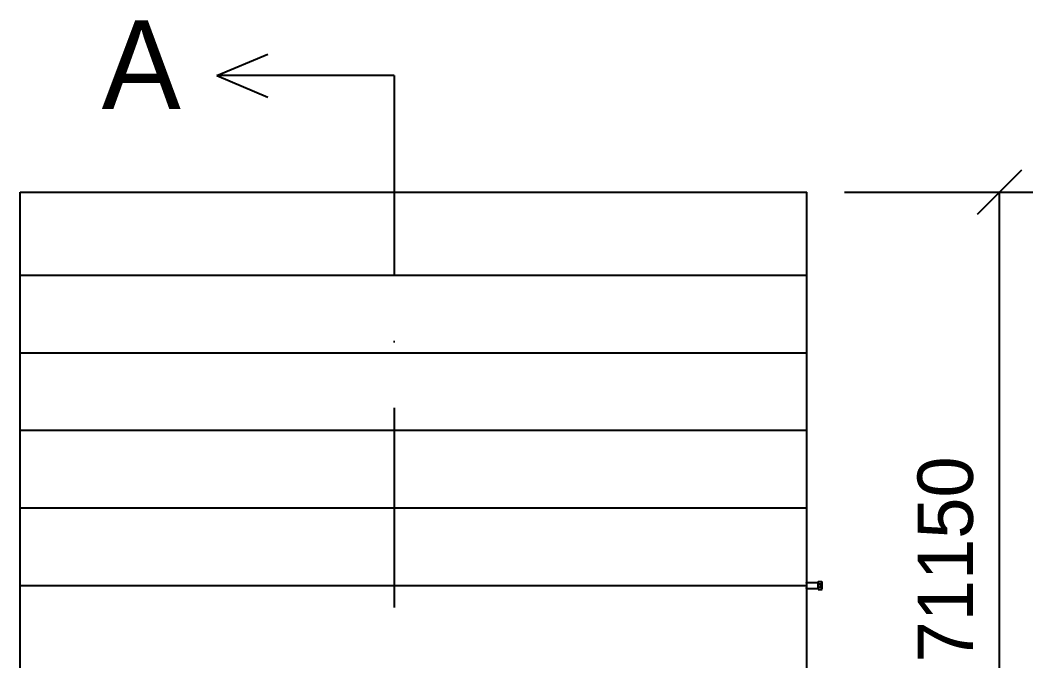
# Model space of a CAD drawing. Extents: x 10000 to 886466, y 10000 to 584000.
# Drawn here: x 467809 to 559191, y 175771 to 233592 of the extents above; entities that cross this region are included whole.
import ezdxf

# ---------------------------------------------------------------- set-up
doc = ezdxf.new("R2010")
doc.units = 0
doc.linetypes.add('DASHDOT', pattern=[30000, 18000, -6000, 0, -6000])
for name, color, linetype in [('A-DIM', 5, 'CONTINUOUS'), ('A-SECT', 1, 'DASHDOT'), ('A-TEXT', 7, 'CONTINUOUS'), ('A-VIS', 7, 'CONTINUOUS')]:
    doc.layers.add(name, color=color, linetype=linetype)

msp = doc.modelspace()

# ---------------------------------------------------------------- linework, layer by layer
at = {"layer": 'A-DIM'}
for p, q in [((554190.75, 216075), (558190.75, 220075)), ((542190.75, 218075), (559190.75, 218075)), ((556190.75, 146925), (556190.75, 218075))]:
    msp.add_line(p, q, dxfattribs=at)
at = {"layer": 'A-SECT'}
for p, q in [((485559.25, 228591.902), (490164.555, 230538.994)), ((501559.25, 228591.902), (485559.25, 228591.902)), ((485559.25, 228591.902), (490164.555, 226644.81)), ((501559.25, 228591.902), (501559.25, 136558.098))]:
    msp.add_line(p, q, dxfattribs=at)
at = {"layer": 'A-VIS'}
for p, q in [((467809.25, 147075), (467809.25, 218075)), ((467809.25, 218075), (538809.25, 218075)), ((538809.25, 147075), (538809.25, 218075)), ((467809.25, 210575), (538809.25, 210575)), ((467809.25, 203575), (538809.25, 203575)), ((467809.25, 196575), (538809.25, 196575)), ((467809.25, 189575), (538809.25, 189575)), ((538743.104, 182775), (538759.25, 182775)), ((538759.25, 182775), (538759.25, 182834.156)), ((538833.559, 182841), (539783.615, 182841)), ((539809.25, 182932.5), (540159.25, 182932.5)), ((539809.25, 182224.369), (539809.25, 182925.631)), ((540159.25, 182224.369), (540159.25, 182925.631)), ((540190.75, 182224.369), (540190.75, 182925.631)), ((467809.25, 182575), (538809.25, 182575)), ((538743.104, 182375), (538759.25, 182375)), ((538743.227, 182309), (539809.25, 182309)), ((538759.25, 182291.476), (538759.25, 182375)), ((539809.25, 182217.5), (540190.75, 182217.5)), ((539879.25, 182725), (540089.25, 182725)), ((539879.25, 182425), (539879.25, 182725)), ((539879.25, 182425), (540089.25, 182425)), ((540089.25, 182425), (540089.25, 182725))]:
    msp.add_line(p, q, dxfattribs=at)

# ---------------------------------------------------------------- texts
at = {"layer": 'A-DIM'}
msp.add_text('71150', height=5000, rotation=90, dxfattribs=at).set_placement((553790.75, 175625))
at = {"layer": 'A-TEXT'}
msp.add_text('A', height=8000, dxfattribs=at).set_placement((475159.25, 225591.902))

doc.saveas('drawing.dxf')
